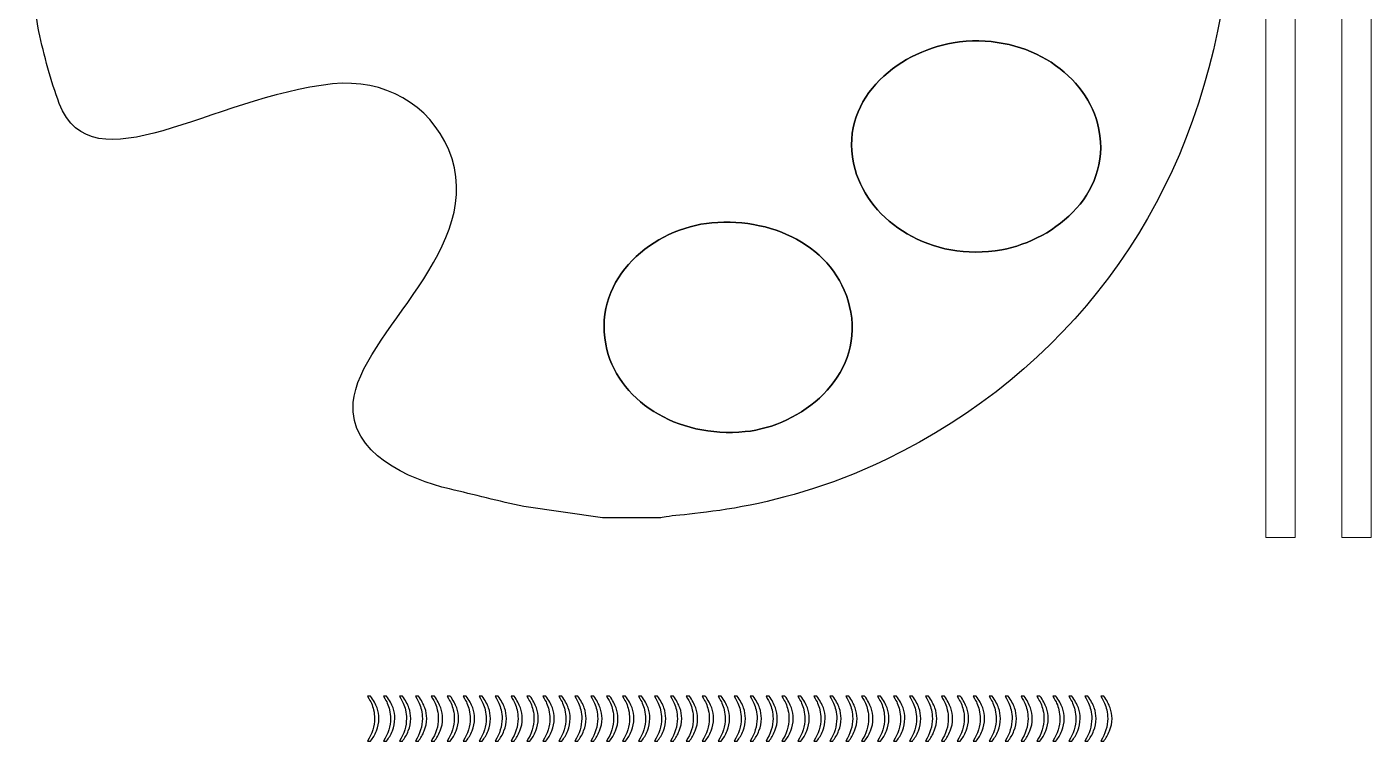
# Model space of a CAD drawing. Header units: centimetres. Extents: x -12.9 to 10.9, y -13.2 to 12.1.
# Drawn here: x -12.88 to 10.89, y -13.15 to -0.52 of the extents above; entities that cross this region are included whole.
import ezdxf

# ---------------------------------------------------------------- set-up
doc = ezdxf.new("R2010")
doc.units = ezdxf.units.CM
doc.header["$MEASUREMENT"] = 0
doc.layers.add('layer 1', color=7, linetype='Continuous')

msp = doc.modelspace()

# ---------------------------------------------------------------- linework, layer by layer
at = {"layer": 'layer 1', "color": 250, "lineweight": 20}
for points in [[(9.03216, -9.552), (9.552, -9.552), (9.552, 11.71798), (9.03216, 11.71798), (9.03216, -9.552)], [(10.37507, -9.552), (10.89491, -9.552), (10.89491, 11.71798), (10.37507, 11.71798), (10.37507, -9.552)]]:
    msp.add_lwpolyline(points, close=True, dxfattribs=at)
at = {"layer": 'layer 1'}
for points, knots in [([(-12.88482, 2.0115), (-12.88482, 2.0115), (-12.88482, 0.81473), (-12.88482, 0.81473), (-12.88482, 0.81473), (-12.84474, 0.71952), (-12.73248, -0.3422), (-12.67362, -0.60395), (-12.67362, -0.60395), (-12.57958, -1.02245), (-12.46042, -1.48841), (-12.31173, -1.87498), (-12.31173, -1.87498), (-11.72797, -3.39276), (-9.61637, -1.75947), (-7.47972, -1.53279), (-7.47972, -1.53279), (-6.56132, -1.43533), (-5.76122, -1.89239), (-5.42304, -2.69549), (-5.42304, -2.69549), (-4.69685, -4.41997), (-7.00662, -5.93707), (-7.11302, -7.16677), (-7.11302, -7.16677), (-7.19045, -8.06219), (-6.12143, -8.52884), (-5.4094, -8.69366), (-5.4094, -8.69366), (-4.97144, -8.79504), (-4.53926, -8.91075), (-4.0952, -9.00592), (-4.0952, -9.00592), (-4.0952, -9.00592), (-2.69931, -9.20544), (-2.69931, -9.20544), (-2.69931, -9.20544), (-2.69931, -9.20544), (-1.66828, -9.20544), (-1.66828, -9.20544), (-1.66828, -9.20544), (-1.4737, -9.12255), (0.27056, -9.1668), (2.31886, -8.171), (2.31886, -8.171), (5.52685, -6.61146), (7.61631, -3.8042), (8.23987, -0.27247), (8.23987, -0.27247), (8.27213, -0.08988), (8.34531, 0.76141), (8.37977, 0.84233), (8.37977, 0.84233), (8.37977, 0.84233), (8.37977, 2.0115), (8.37977, 2.0115), (8.37977, 2.0115), (8.34611, 2.08949), (8.27184, 2.93015), (8.24123, 3.11719), (8.24123, 3.11719), (8.18109, 3.4849), (8.10988, 3.80679), (8.02073, 4.16006), (8.02073, 4.16006), (7.86454, 4.77888), (7.60965, 5.45388), (7.34465, 5.9976), (7.34465, 5.9976), (5.78142, 9.20478), (2.98025, 11.29637), (-0.55501, 11.91941), (-0.55501, 11.91941), (-0.75822, 11.95524), (-1.55286, 12.00964), (-1.668, 12.05915), (-1.668, 12.05915), (-1.668, 12.05915), (-2.83705, 12.05915), (-2.83705, 12.05915), (-2.83705, 12.05915), (-3.15918, 11.92081), (-6.62118, 12.08559), (-9.76634, 8.94063), (-9.76634, 8.94063), (-10.99777, 7.70932), (-12.06178, 5.99751), (-12.52606, 4.16026), (-12.52606, 4.16026), (-12.61701, 3.80025), (-12.67864, 3.49649), (-12.74528, 3.12217), (-12.74528, 3.12217), (-12.77978, 2.92858), (-12.84354, 2.10747), (-12.88482, 2.0115)], [0, 0, 0, 0, 0.04, 0.04, 0.04, 0.04, 0.08, 0.08, 0.08, 0.08, 0.12, 0.12, 0.12, 0.12, 0.16, 0.16, 0.16, 0.16, 0.2, 0.2, 0.2, 0.2, 0.24, 0.24, 0.24, 0.24, 0.28, 0.28, 0.28, 0.28, 0.32, 0.32, 0.32, 0.32, 0.36, 0.36, 0.36, 0.36, 0.4, 0.4, 0.4, 0.4, 0.44, 0.44, 0.44, 0.44, 0.48, 0.48, 0.48, 0.48, 0.52, 0.52, 0.52, 0.52, 0.56, 0.56, 0.56, 0.56, 0.6, 0.6, 0.6, 0.6, 0.64, 0.64, 0.64, 0.64, 0.68, 0.68, 0.68, 0.68, 0.72, 0.72, 0.72, 0.72, 0.76, 0.76, 0.76, 0.76, 0.8, 0.8, 0.8, 0.8, 0.84, 0.84, 0.84, 0.84, 0.88, 0.88, 0.88, 0.88, 0.92, 0.92, 0.92, 0.92, 1, 1, 1, 1]), ([(3.49942, -0.8058), (4.73687, -0.60319), (5.81219, -1.31353), (6.05428, -2.22804), (6.05428, -2.22804), (6.37091, -3.42409), (5.3116, -4.29227), (4.35973, -4.46374), (4.35973, -4.46374), (3.10374, -4.69003), (2.02493, -3.96151), (1.76695, -3.04579), (1.76695, -3.04579), (1.42677, -1.83819), (2.5134, -0.9672), (3.49942, -0.8058)], [0, 0, 0, 0, 0.2, 0.2, 0.2, 0.2, 0.4, 0.4, 0.4, 0.4, 0.6, 0.6, 0.6, 0.6, 1, 1, 1, 1]), ([(-0.76813, -3.98811), (0.38178, -3.88668), (1.49108, -4.47109), (1.69104, -5.56555), (1.69104, -5.56555), (1.90116, -6.71569), (0.8085, -7.58351), (-0.17707, -7.68044), (-0.17707, -7.68044), (-1.39406, -7.80008), (-2.45702, -7.1212), (-2.64483, -6.1333), (-2.64483, -6.1333), (-2.86898, -4.95402), (-1.79663, -4.07878), (-0.76813, -3.98811)], [0, 0, 0, 0, 0.2, 0.2, 0.2, 0.2, 0.4, 0.4, 0.4, 0.4, 0.6, 0.6, 0.6, 0.6, 1, 1, 1, 1])]:
    msp.add_open_spline(points, degree=3, knots=knots, dxfattribs=at)
at = {"layer": 'layer 1', "color": 7}
for points in [[(3.49942, -0.8058), (2.5134, -0.9672), (1.42677, -1.83819), (1.76695, -3.04579), (1.76695, -3.04579), (2.02493, -3.96151), (3.10374, -4.69003), (4.35973, -4.46374), (4.35973, -4.46374), (5.3116, -4.29227), (6.37091, -3.42409), (6.05428, -2.22804), (6.05428, -2.22804), (5.81219, -1.31353), (4.73687, -0.60319), (3.49942, -0.8058)], [(-0.76813, -3.98811), (-1.79663, -4.07878), (-2.86898, -4.95402), (-2.64483, -6.1333), (-2.64483, -6.1333), (-2.45702, -7.1212), (-1.39406, -7.80008), (-0.17707, -7.68044), (-0.17707, -7.68044), (0.8085, -7.58351), (1.90116, -6.71569), (1.69104, -5.56555), (1.69104, -5.56555), (1.49108, -4.47109), (0.38178, -3.88668), (-0.76813, -3.98811)]]:
    msp.add_open_spline(points, degree=3, knots=[0, 0, 0, 0, 0.2, 0.2, 0.2, 0.2, 0.4, 0.4, 0.4, 0.4, 0.6, 0.6, 0.6, 0.6, 1, 1, 1, 1], dxfattribs=at)
at = {"layer": 'layer 1', "color": 250}
for points in [[(-6.80451, -13.15206), (-6.80451, -13.15206), (-6.85785, -13.15206), (-6.85785, -13.15206), (-6.85785, -13.15206), (-6.77544, -13.01984), (-6.73424, -12.88748), (-6.73424, -12.75497), (-6.73424, -12.75497), (-6.73424, -12.70318), (-6.74017, -12.65182), (-6.75202, -12.60088), (-6.75202, -12.60088), (-6.76133, -12.55953), (-6.77446, -12.51988), (-6.79125, -12.48178), (-6.79125, -12.48178), (-6.80197, -12.45709), (-6.82427, -12.41574), (-6.85785, -12.35788), (-6.85785, -12.35788), (-6.85785, -12.35788), (-6.80451, -12.35788), (-6.80451, -12.35788), (-6.80451, -12.35788), (-6.75287, -12.42703), (-6.71462, -12.49646), (-6.68979, -12.56617), (-6.68979, -12.56617), (-6.66862, -12.62614), (-6.65804, -12.68893), (-6.65804, -12.75455), (-6.65804, -12.75455), (-6.65804, -12.82891), (-6.67229, -12.90088), (-6.7008, -12.97031), (-6.7008, -12.97031), (-6.72916, -13.03974), (-6.76373, -13.10027), (-6.80451, -13.15206)], [(-6.52257, -13.15206), (-6.52257, -13.15206), (-6.57591, -13.15206), (-6.57591, -13.15206), (-6.57591, -13.15206), (-6.4935, -13.01984), (-6.4523, -12.88748), (-6.4523, -12.75497), (-6.4523, -12.75497), (-6.4523, -12.70318), (-6.45823, -12.65182), (-6.47008, -12.60088), (-6.47008, -12.60088), (-6.47939, -12.55953), (-6.49252, -12.51988), (-6.50931, -12.48178), (-6.50931, -12.48178), (-6.52003, -12.45709), (-6.54233, -12.41574), (-6.57591, -12.35788), (-6.57591, -12.35788), (-6.57591, -12.35788), (-6.52257, -12.35788), (-6.52257, -12.35788), (-6.52257, -12.35788), (-6.47093, -12.42703), (-6.43268, -12.49646), (-6.40785, -12.56617), (-6.40785, -12.56617), (-6.38668, -12.62614), (-6.3761, -12.68893), (-6.3761, -12.75455), (-6.3761, -12.75455), (-6.3761, -12.82891), (-6.39035, -12.90088), (-6.41886, -12.97031), (-6.41886, -12.97031), (-6.44722, -13.03974), (-6.48179, -13.10027), (-6.52257, -13.15206)], [(-6.24063, -13.15206), (-6.24063, -13.15206), (-6.29397, -13.15206), (-6.29397, -13.15206), (-6.29397, -13.15206), (-6.21156, -13.01984), (-6.17036, -12.88748), (-6.17036, -12.75497), (-6.17036, -12.75497), (-6.17036, -12.70318), (-6.17629, -12.65182), (-6.18814, -12.60088), (-6.18814, -12.60088), (-6.19745, -12.55953), (-6.21058, -12.51988), (-6.22737, -12.48178), (-6.22737, -12.48178), (-6.23809, -12.45709), (-6.26039, -12.41574), (-6.29397, -12.35788), (-6.29397, -12.35788), (-6.29397, -12.35788), (-6.24063, -12.35788), (-6.24063, -12.35788), (-6.24063, -12.35788), (-6.18899, -12.42703), (-6.15074, -12.49646), (-6.12591, -12.56617), (-6.12591, -12.56617), (-6.10474, -12.62614), (-6.09416, -12.68893), (-6.09416, -12.75455), (-6.09416, -12.75455), (-6.09416, -12.82891), (-6.10841, -12.90088), (-6.13692, -12.97031), (-6.13692, -12.97031), (-6.16528, -13.03974), (-6.19985, -13.10027), (-6.24063, -13.15206)], [(-5.95869, -13.15206), (-5.95869, -13.15206), (-6.01203, -13.15206), (-6.01203, -13.15206), (-6.01203, -13.15206), (-5.92962, -13.01984), (-5.88842, -12.88748), (-5.88842, -12.75497), (-5.88842, -12.75497), (-5.88842, -12.70318), (-5.89435, -12.65182), (-5.9062, -12.60088), (-5.9062, -12.60088), (-5.91551, -12.55953), (-5.92864, -12.51988), (-5.94543, -12.48178), (-5.94543, -12.48178), (-5.95615, -12.45709), (-5.97845, -12.41574), (-6.01203, -12.35788), (-6.01203, -12.35788), (-6.01203, -12.35788), (-5.95869, -12.35788), (-5.95869, -12.35788), (-5.95869, -12.35788), (-5.90705, -12.42703), (-5.8688, -12.49646), (-5.84397, -12.56617), (-5.84397, -12.56617), (-5.8228, -12.62614), (-5.81222, -12.68893), (-5.81222, -12.75455), (-5.81222, -12.75455), (-5.81222, -12.82891), (-5.82647, -12.90088), (-5.85498, -12.97031), (-5.85498, -12.97031), (-5.88334, -13.03974), (-5.91791, -13.10027), (-5.95869, -13.15206)], [(-5.67675, -13.15206), (-5.67675, -13.15206), (-5.73009, -13.15206), (-5.73009, -13.15206), (-5.73009, -13.15206), (-5.64768, -13.01984), (-5.60648, -12.88748), (-5.60648, -12.75497), (-5.60648, -12.75497), (-5.60648, -12.70318), (-5.61241, -12.65182), (-5.62426, -12.60088), (-5.62426, -12.60088), (-5.63357, -12.55953), (-5.6467, -12.51988), (-5.66349, -12.48178), (-5.66349, -12.48178), (-5.67421, -12.45709), (-5.69651, -12.41574), (-5.73009, -12.35788), (-5.73009, -12.35788), (-5.73009, -12.35788), (-5.67675, -12.35788), (-5.67675, -12.35788), (-5.67675, -12.35788), (-5.62511, -12.42703), (-5.58686, -12.49646), (-5.56203, -12.56617), (-5.56203, -12.56617), (-5.54086, -12.62614), (-5.53028, -12.68893), (-5.53028, -12.75455), (-5.53028, -12.75455), (-5.53028, -12.82891), (-5.54453, -12.90088), (-5.57304, -12.97031), (-5.57304, -12.97031), (-5.6014, -13.03974), (-5.63597, -13.10027), (-5.67675, -13.15206)], [(-5.39481, -13.15206), (-5.39481, -13.15206), (-5.44815, -13.15206), (-5.44815, -13.15206), (-5.44815, -13.15206), (-5.36574, -13.01984), (-5.32454, -12.88748), (-5.32454, -12.75497), (-5.32454, -12.75497), (-5.32454, -12.70318), (-5.33047, -12.65182), (-5.34232, -12.60088), (-5.34232, -12.60088), (-5.35163, -12.55953), (-5.36476, -12.51988), (-5.38155, -12.48178), (-5.38155, -12.48178), (-5.39227, -12.45709), (-5.41457, -12.41574), (-5.44815, -12.35788), (-5.44815, -12.35788), (-5.44815, -12.35788), (-5.39481, -12.35788), (-5.39481, -12.35788), (-5.39481, -12.35788), (-5.34317, -12.42703), (-5.30492, -12.49646), (-5.28009, -12.56617), (-5.28009, -12.56617), (-5.25892, -12.62614), (-5.24834, -12.68893), (-5.24834, -12.75455), (-5.24834, -12.75455), (-5.24834, -12.82891), (-5.26259, -12.90088), (-5.2911, -12.97031), (-5.2911, -12.97031), (-5.31946, -13.03974), (-5.35403, -13.10027), (-5.39481, -13.15206)], [(-5.11287, -13.15206), (-5.11287, -13.15206), (-5.16621, -13.15206), (-5.16621, -13.15206), (-5.16621, -13.15206), (-5.0838, -13.01984), (-5.0426, -12.88748), (-5.0426, -12.75497), (-5.0426, -12.75497), (-5.0426, -12.70318), (-5.04853, -12.65182), (-5.06038, -12.60088), (-5.06038, -12.60088), (-5.06969, -12.55953), (-5.08282, -12.51988), (-5.09961, -12.48178), (-5.09961, -12.48178), (-5.11033, -12.45709), (-5.13263, -12.41574), (-5.16621, -12.35788), (-5.16621, -12.35788), (-5.16621, -12.35788), (-5.11287, -12.35788), (-5.11287, -12.35788), (-5.11287, -12.35788), (-5.06123, -12.42703), (-5.02298, -12.49646), (-4.99815, -12.56617), (-4.99815, -12.56617), (-4.97698, -12.62614), (-4.9664, -12.68893), (-4.9664, -12.75455), (-4.9664, -12.75455), (-4.9664, -12.82891), (-4.98065, -12.90088), (-5.00916, -12.97031), (-5.00916, -12.97031), (-5.03752, -13.03974), (-5.07209, -13.10027), (-5.11287, -13.15206)], [(-4.83093, -13.15206), (-4.83093, -13.15206), (-4.88427, -13.15206), (-4.88427, -13.15206), (-4.88427, -13.15206), (-4.80186, -13.01984), (-4.76066, -12.88748), (-4.76066, -12.75497), (-4.76066, -12.75497), (-4.76066, -12.70318), (-4.76659, -12.65182), (-4.77844, -12.60088), (-4.77844, -12.60088), (-4.78775, -12.55953), (-4.80088, -12.51988), (-4.81767, -12.48178), (-4.81767, -12.48178), (-4.82839, -12.45709), (-4.85069, -12.41574), (-4.88427, -12.35788), (-4.88427, -12.35788), (-4.88427, -12.35788), (-4.83093, -12.35788), (-4.83093, -12.35788), (-4.83093, -12.35788), (-4.77929, -12.42703), (-4.74104, -12.49646), (-4.71621, -12.56617), (-4.71621, -12.56617), (-4.69504, -12.62614), (-4.68446, -12.68893), (-4.68446, -12.75455), (-4.68446, -12.75455), (-4.68446, -12.82891), (-4.69871, -12.90088), (-4.72722, -12.97031), (-4.72722, -12.97031), (-4.75558, -13.03974), (-4.79015, -13.10027), (-4.83093, -13.15206)], [(-4.54899, -13.15206), (-4.54899, -13.15206), (-4.60233, -13.15206), (-4.60233, -13.15206), (-4.60233, -13.15206), (-4.51992, -13.01984), (-4.47872, -12.88748), (-4.47872, -12.75497), (-4.47872, -12.75497), (-4.47872, -12.70318), (-4.48465, -12.65182), (-4.4965, -12.60088), (-4.4965, -12.60088), (-4.50581, -12.55953), (-4.51894, -12.51988), (-4.53573, -12.48178), (-4.53573, -12.48178), (-4.54645, -12.45709), (-4.56875, -12.41574), (-4.60233, -12.35788), (-4.60233, -12.35788), (-4.60233, -12.35788), (-4.54899, -12.35788), (-4.54899, -12.35788), (-4.54899, -12.35788), (-4.49735, -12.42703), (-4.4591, -12.49646), (-4.43427, -12.56617), (-4.43427, -12.56617), (-4.4131, -12.62614), (-4.40252, -12.68893), (-4.40252, -12.75455), (-4.40252, -12.75455), (-4.40252, -12.82891), (-4.41677, -12.90088), (-4.44528, -12.97031), (-4.44528, -12.97031), (-4.47364, -13.03974), (-4.50821, -13.10027), (-4.54899, -13.15206)], [(-4.26705, -13.15206), (-4.26705, -13.15206), (-4.32039, -13.15206), (-4.32039, -13.15206), (-4.32039, -13.15206), (-4.23798, -13.01984), (-4.19678, -12.88748), (-4.19678, -12.75497), (-4.19678, -12.75497), (-4.19678, -12.70318), (-4.20271, -12.65182), (-4.21456, -12.60088), (-4.21456, -12.60088), (-4.22387, -12.55953), (-4.237, -12.51988), (-4.25379, -12.48178), (-4.25379, -12.48178), (-4.26451, -12.45709), (-4.28681, -12.41574), (-4.32039, -12.35788), (-4.32039, -12.35788), (-4.32039, -12.35788), (-4.26705, -12.35788), (-4.26705, -12.35788), (-4.26705, -12.35788), (-4.21541, -12.42703), (-4.17716, -12.49646), (-4.15233, -12.56617), (-4.15233, -12.56617), (-4.13116, -12.62614), (-4.12058, -12.68893), (-4.12058, -12.75455), (-4.12058, -12.75455), (-4.12058, -12.82891), (-4.13483, -12.90088), (-4.16334, -12.97031), (-4.16334, -12.97031), (-4.1917, -13.03974), (-4.22627, -13.10027), (-4.26705, -13.15206)], [(-3.98511, -13.15206), (-3.98511, -13.15206), (-4.03845, -13.15206), (-4.03845, -13.15206), (-4.03845, -13.15206), (-3.95604, -13.01984), (-3.91484, -12.88748), (-3.91484, -12.75497), (-3.91484, -12.75497), (-3.91484, -12.70318), (-3.92077, -12.65182), (-3.93262, -12.60088), (-3.93262, -12.60088), (-3.94193, -12.55953), (-3.95506, -12.51988), (-3.97185, -12.48178), (-3.97185, -12.48178), (-3.98257, -12.45709), (-4.00487, -12.41574), (-4.03845, -12.35788), (-4.03845, -12.35788), (-4.03845, -12.35788), (-3.98511, -12.35788), (-3.98511, -12.35788), (-3.98511, -12.35788), (-3.93347, -12.42703), (-3.89522, -12.49646), (-3.87039, -12.56617), (-3.87039, -12.56617), (-3.84922, -12.62614), (-3.83864, -12.68893), (-3.83864, -12.75455), (-3.83864, -12.75455), (-3.83864, -12.82891), (-3.85289, -12.90088), (-3.8814, -12.97031), (-3.8814, -12.97031), (-3.90976, -13.03974), (-3.94433, -13.10027), (-3.98511, -13.15206)], [(-3.70317, -13.15206), (-3.70317, -13.15206), (-3.75651, -13.15206), (-3.75651, -13.15206), (-3.75651, -13.15206), (-3.6741, -13.01984), (-3.6329, -12.88748), (-3.6329, -12.75497), (-3.6329, -12.75497), (-3.6329, -12.70318), (-3.63883, -12.65182), (-3.65068, -12.60088), (-3.65068, -12.60088), (-3.65999, -12.55953), (-3.67312, -12.51988), (-3.68991, -12.48178), (-3.68991, -12.48178), (-3.70063, -12.45709), (-3.72293, -12.41574), (-3.75651, -12.35788), (-3.75651, -12.35788), (-3.75651, -12.35788), (-3.70317, -12.35788), (-3.70317, -12.35788), (-3.70317, -12.35788), (-3.65153, -12.42703), (-3.61328, -12.49646), (-3.58845, -12.56617), (-3.58845, -12.56617), (-3.56728, -12.62614), (-3.5567, -12.68893), (-3.5567, -12.75455), (-3.5567, -12.75455), (-3.5567, -12.82891), (-3.57095, -12.90088), (-3.59946, -12.97031), (-3.59946, -12.97031), (-3.62782, -13.03974), (-3.66239, -13.10027), (-3.70317, -13.15206)], [(-3.42123, -13.15206), (-3.42123, -13.15206), (-3.47457, -13.15206), (-3.47457, -13.15206), (-3.47457, -13.15206), (-3.39216, -13.01984), (-3.35096, -12.88748), (-3.35096, -12.75497), (-3.35096, -12.75497), (-3.35096, -12.70318), (-3.35689, -12.65182), (-3.36874, -12.60088), (-3.36874, -12.60088), (-3.37805, -12.55953), (-3.39118, -12.51988), (-3.40797, -12.48178), (-3.40797, -12.48178), (-3.41869, -12.45709), (-3.44099, -12.41574), (-3.47457, -12.35788), (-3.47457, -12.35788), (-3.47457, -12.35788), (-3.42123, -12.35788), (-3.42123, -12.35788), (-3.42123, -12.35788), (-3.36959, -12.42703), (-3.33134, -12.49646), (-3.30651, -12.56617), (-3.30651, -12.56617), (-3.28534, -12.62614), (-3.27476, -12.68893), (-3.27476, -12.75455), (-3.27476, -12.75455), (-3.27476, -12.82891), (-3.28901, -12.90088), (-3.31752, -12.97031), (-3.31752, -12.97031), (-3.34588, -13.03974), (-3.38045, -13.10027), (-3.42123, -13.15206)], [(-3.13929, -13.15206), (-3.13929, -13.15206), (-3.19263, -13.15206), (-3.19263, -13.15206), (-3.19263, -13.15206), (-3.11022, -13.01984), (-3.06902, -12.88748), (-3.06902, -12.75497), (-3.06902, -12.75497), (-3.06902, -12.70318), (-3.07495, -12.65182), (-3.0868, -12.60088), (-3.0868, -12.60088), (-3.09611, -12.55953), (-3.10924, -12.51988), (-3.12603, -12.48178), (-3.12603, -12.48178), (-3.13675, -12.45709), (-3.15905, -12.41574), (-3.19263, -12.35788), (-3.19263, -12.35788), (-3.19263, -12.35788), (-3.13929, -12.35788), (-3.13929, -12.35788), (-3.13929, -12.35788), (-3.08765, -12.42703), (-3.0494, -12.49646), (-3.02457, -12.56617), (-3.02457, -12.56617), (-3.0034, -12.62614), (-2.99282, -12.68893), (-2.99282, -12.75455), (-2.99282, -12.75455), (-2.99282, -12.82891), (-3.00707, -12.90088), (-3.03558, -12.97031), (-3.03558, -12.97031), (-3.06394, -13.03974), (-3.09851, -13.10027), (-3.13929, -13.15206)], [(-2.85735, -13.15206), (-2.85735, -13.15206), (-2.91069, -13.15206), (-2.91069, -13.15206), (-2.91069, -13.15206), (-2.82828, -13.01984), (-2.78708, -12.88748), (-2.78708, -12.75497), (-2.78708, -12.75497), (-2.78708, -12.70318), (-2.79301, -12.65182), (-2.80486, -12.60088), (-2.80486, -12.60088), (-2.81417, -12.55953), (-2.8273, -12.51988), (-2.84409, -12.48178), (-2.84409, -12.48178), (-2.85481, -12.45709), (-2.87711, -12.41574), (-2.91069, -12.35788), (-2.91069, -12.35788), (-2.91069, -12.35788), (-2.85735, -12.35788), (-2.85735, -12.35788), (-2.85735, -12.35788), (-2.80571, -12.42703), (-2.76746, -12.49646), (-2.74263, -12.56617), (-2.74263, -12.56617), (-2.72146, -12.62614), (-2.71088, -12.68893), (-2.71088, -12.75455), (-2.71088, -12.75455), (-2.71088, -12.82891), (-2.72513, -12.90088), (-2.75364, -12.97031), (-2.75364, -12.97031), (-2.782, -13.03974), (-2.81657, -13.10027), (-2.85735, -13.15206)], [(-2.57541, -13.15206), (-2.57541, -13.15206), (-2.62875, -13.15206), (-2.62875, -13.15206), (-2.62875, -13.15206), (-2.54634, -13.01984), (-2.50514, -12.88748), (-2.50514, -12.75497), (-2.50514, -12.75497), (-2.50514, -12.70318), (-2.51107, -12.65182), (-2.52292, -12.60088), (-2.52292, -12.60088), (-2.53223, -12.55953), (-2.54536, -12.51988), (-2.56215, -12.48178), (-2.56215, -12.48178), (-2.57287, -12.45709), (-2.59517, -12.41574), (-2.62875, -12.35788), (-2.62875, -12.35788), (-2.62875, -12.35788), (-2.57541, -12.35788), (-2.57541, -12.35788), (-2.57541, -12.35788), (-2.52377, -12.42703), (-2.48552, -12.49646), (-2.46069, -12.56617), (-2.46069, -12.56617), (-2.43952, -12.62614), (-2.42894, -12.68893), (-2.42894, -12.75455), (-2.42894, -12.75455), (-2.42894, -12.82891), (-2.44319, -12.90088), (-2.4717, -12.97031), (-2.4717, -12.97031), (-2.50006, -13.03974), (-2.53463, -13.10027), (-2.57541, -13.15206)], [(-2.29347, -13.15206), (-2.29347, -13.15206), (-2.34681, -13.15206), (-2.34681, -13.15206), (-2.34681, -13.15206), (-2.2644, -13.01984), (-2.2232, -12.88748), (-2.2232, -12.75497), (-2.2232, -12.75497), (-2.2232, -12.70318), (-2.22913, -12.65182), (-2.24098, -12.60088), (-2.24098, -12.60088), (-2.25029, -12.55953), (-2.26342, -12.51988), (-2.28021, -12.48178), (-2.28021, -12.48178), (-2.29093, -12.45709), (-2.31323, -12.41574), (-2.34681, -12.35788), (-2.34681, -12.35788), (-2.34681, -12.35788), (-2.29347, -12.35788), (-2.29347, -12.35788), (-2.29347, -12.35788), (-2.24183, -12.42703), (-2.20358, -12.49646), (-2.17875, -12.56617), (-2.17875, -12.56617), (-2.15758, -12.62614), (-2.147, -12.68893), (-2.147, -12.75455), (-2.147, -12.75455), (-2.147, -12.82891), (-2.16125, -12.90088), (-2.18976, -12.97031), (-2.18976, -12.97031), (-2.21812, -13.03974), (-2.25269, -13.10027), (-2.29347, -13.15206)], [(-2.01153, -13.15206), (-2.01153, -13.15206), (-2.06487, -13.15206), (-2.06487, -13.15206), (-2.06487, -13.15206), (-1.98246, -13.01984), (-1.94126, -12.88748), (-1.94126, -12.75497), (-1.94126, -12.75497), (-1.94126, -12.70318), (-1.94719, -12.65182), (-1.95904, -12.60088), (-1.95904, -12.60088), (-1.96835, -12.55953), (-1.98148, -12.51988), (-1.99827, -12.48178), (-1.99827, -12.48178), (-2.00899, -12.45709), (-2.03129, -12.41574), (-2.06487, -12.35788), (-2.06487, -12.35788), (-2.06487, -12.35788), (-2.01153, -12.35788), (-2.01153, -12.35788), (-2.01153, -12.35788), (-1.95989, -12.42703), (-1.92164, -12.49646), (-1.89681, -12.56617), (-1.89681, -12.56617), (-1.87564, -12.62614), (-1.86506, -12.68893), (-1.86506, -12.75455), (-1.86506, -12.75455), (-1.86506, -12.82891), (-1.87931, -12.90088), (-1.90782, -12.97031), (-1.90782, -12.97031), (-1.93618, -13.03974), (-1.97075, -13.10027), (-2.01153, -13.15206)], [(-1.72959, -13.15206), (-1.72959, -13.15206), (-1.78293, -13.15206), (-1.78293, -13.15206), (-1.78293, -13.15206), (-1.70052, -13.01984), (-1.65932, -12.88748), (-1.65932, -12.75497), (-1.65932, -12.75497), (-1.65932, -12.70318), (-1.66525, -12.65182), (-1.6771, -12.60088), (-1.6771, -12.60088), (-1.68641, -12.55953), (-1.69954, -12.51988), (-1.71633, -12.48178), (-1.71633, -12.48178), (-1.72705, -12.45709), (-1.74935, -12.41574), (-1.78293, -12.35788), (-1.78293, -12.35788), (-1.78293, -12.35788), (-1.72959, -12.35788), (-1.72959, -12.35788), (-1.72959, -12.35788), (-1.67795, -12.42703), (-1.6397, -12.49646), (-1.61487, -12.56617), (-1.61487, -12.56617), (-1.5937, -12.62614), (-1.58312, -12.68893), (-1.58312, -12.75455), (-1.58312, -12.75455), (-1.58312, -12.82891), (-1.59737, -12.90088), (-1.62588, -12.97031), (-1.62588, -12.97031), (-1.65424, -13.03974), (-1.68881, -13.10027), (-1.72959, -13.15206)], [(-1.44765, -13.15206), (-1.44765, -13.15206), (-1.50099, -13.15206), (-1.50099, -13.15206), (-1.50099, -13.15206), (-1.41858, -13.01984), (-1.37738, -12.88748), (-1.37738, -12.75497), (-1.37738, -12.75497), (-1.37738, -12.70318), (-1.38331, -12.65182), (-1.39516, -12.60088), (-1.39516, -12.60088), (-1.40447, -12.55953), (-1.4176, -12.51988), (-1.43439, -12.48178), (-1.43439, -12.48178), (-1.44511, -12.45709), (-1.46741, -12.41574), (-1.50099, -12.35788), (-1.50099, -12.35788), (-1.50099, -12.35788), (-1.44765, -12.35788), (-1.44765, -12.35788), (-1.44765, -12.35788), (-1.39601, -12.42703), (-1.35776, -12.49646), (-1.33293, -12.56617), (-1.33293, -12.56617), (-1.31176, -12.62614), (-1.30118, -12.68893), (-1.30118, -12.75455), (-1.30118, -12.75455), (-1.30118, -12.82891), (-1.31543, -12.90088), (-1.34394, -12.97031), (-1.34394, -12.97031), (-1.3723, -13.03974), (-1.40687, -13.10027), (-1.44765, -13.15206)], [(-1.16571, -13.15206), (-1.16571, -13.15206), (-1.21905, -13.15206), (-1.21905, -13.15206), (-1.21905, -13.15206), (-1.13664, -13.01984), (-1.09544, -12.88748), (-1.09544, -12.75497), (-1.09544, -12.75497), (-1.09544, -12.70318), (-1.10137, -12.65182), (-1.11322, -12.60088), (-1.11322, -12.60088), (-1.12253, -12.55953), (-1.13566, -12.51988), (-1.15245, -12.48178), (-1.15245, -12.48178), (-1.16317, -12.45709), (-1.18547, -12.41574), (-1.21905, -12.35788), (-1.21905, -12.35788), (-1.21905, -12.35788), (-1.16571, -12.35788), (-1.16571, -12.35788), (-1.16571, -12.35788), (-1.11407, -12.42703), (-1.07582, -12.49646), (-1.05099, -12.56617), (-1.05099, -12.56617), (-1.02982, -12.62614), (-1.01924, -12.68893), (-1.01924, -12.75455), (-1.01924, -12.75455), (-1.01924, -12.82891), (-1.03349, -12.90088), (-1.062, -12.97031), (-1.062, -12.97031), (-1.09036, -13.03974), (-1.12493, -13.10027), (-1.16571, -13.15206)], [(-0.88377, -13.15206), (-0.88377, -13.15206), (-0.93711, -13.15206), (-0.93711, -13.15206), (-0.93711, -13.15206), (-0.8547, -13.01984), (-0.8135, -12.88748), (-0.8135, -12.75497), (-0.8135, -12.75497), (-0.8135, -12.70318), (-0.81943, -12.65182), (-0.83128, -12.60088), (-0.83128, -12.60088), (-0.84059, -12.55953), (-0.85372, -12.51988), (-0.87051, -12.48178), (-0.87051, -12.48178), (-0.88123, -12.45709), (-0.90353, -12.41574), (-0.93711, -12.35788), (-0.93711, -12.35788), (-0.93711, -12.35788), (-0.88377, -12.35788), (-0.88377, -12.35788), (-0.88377, -12.35788), (-0.83213, -12.42703), (-0.79388, -12.49646), (-0.76905, -12.56617), (-0.76905, -12.56617), (-0.74788, -12.62614), (-0.7373, -12.68893), (-0.7373, -12.75455), (-0.7373, -12.75455), (-0.7373, -12.82891), (-0.75155, -12.90088), (-0.78006, -12.97031), (-0.78006, -12.97031), (-0.80842, -13.03974), (-0.84299, -13.10027), (-0.88377, -13.15206)], [(-0.60183, -13.15206), (-0.60183, -13.15206), (-0.65517, -13.15206), (-0.65517, -13.15206), (-0.65517, -13.15206), (-0.57276, -13.01984), (-0.53156, -12.88748), (-0.53156, -12.75497), (-0.53156, -12.75497), (-0.53156, -12.70318), (-0.53749, -12.65182), (-0.54934, -12.60088), (-0.54934, -12.60088), (-0.55865, -12.55953), (-0.57178, -12.51988), (-0.58857, -12.48178), (-0.58857, -12.48178), (-0.59929, -12.45709), (-0.62159, -12.41574), (-0.65517, -12.35788), (-0.65517, -12.35788), (-0.65517, -12.35788), (-0.60183, -12.35788), (-0.60183, -12.35788), (-0.60183, -12.35788), (-0.55019, -12.42703), (-0.51194, -12.49646), (-0.48711, -12.56617), (-0.48711, -12.56617), (-0.46594, -12.62614), (-0.45536, -12.68893), (-0.45536, -12.75455), (-0.45536, -12.75455), (-0.45536, -12.82891), (-0.46961, -12.90088), (-0.49812, -12.97031), (-0.49812, -12.97031), (-0.52648, -13.03974), (-0.56105, -13.10027), (-0.60183, -13.15206)], [(-0.31989, -13.15206), (-0.31989, -13.15206), (-0.37323, -13.15206), (-0.37323, -13.15206), (-0.37323, -13.15206), (-0.29082, -13.01984), (-0.24962, -12.88748), (-0.24962, -12.75497), (-0.24962, -12.75497), (-0.24962, -12.70318), (-0.25555, -12.65182), (-0.2674, -12.60088), (-0.2674, -12.60088), (-0.27671, -12.55953), (-0.28984, -12.51988), (-0.30663, -12.48178), (-0.30663, -12.48178), (-0.31735, -12.45709), (-0.33965, -12.41574), (-0.37323, -12.35788), (-0.37323, -12.35788), (-0.37323, -12.35788), (-0.31989, -12.35788), (-0.31989, -12.35788), (-0.31989, -12.35788), (-0.26825, -12.42703), (-0.23, -12.49646), (-0.20517, -12.56617), (-0.20517, -12.56617), (-0.184, -12.62614), (-0.17342, -12.68893), (-0.17342, -12.75455), (-0.17342, -12.75455), (-0.17342, -12.82891), (-0.18767, -12.90088), (-0.21618, -12.97031), (-0.21618, -12.97031), (-0.24454, -13.03974), (-0.27911, -13.10027), (-0.31989, -13.15206)], [(-0.03795, -13.15206), (-0.03795, -13.15206), (-0.09129, -13.15206), (-0.09129, -13.15206), (-0.09129, -13.15206), (-0.00888, -13.01984), (0.03232, -12.88748), (0.03232, -12.75497), (0.03232, -12.75497), (0.03232, -12.70318), (0.02639, -12.65182), (0.01454, -12.60088), (0.01454, -12.60088), (0.00523, -12.55953), (-0.0079, -12.51988), (-0.02469, -12.48178), (-0.02469, -12.48178), (-0.03541, -12.45709), (-0.05771, -12.41574), (-0.09129, -12.35788), (-0.09129, -12.35788), (-0.09129, -12.35788), (-0.03795, -12.35788), (-0.03795, -12.35788), (-0.03795, -12.35788), (0.01369, -12.42703), (0.05194, -12.49646), (0.07677, -12.56617), (0.07677, -12.56617), (0.09794, -12.62614), (0.10852, -12.68893), (0.10852, -12.75455), (0.10852, -12.75455), (0.10852, -12.82891), (0.09427, -12.90088), (0.06576, -12.97031), (0.06576, -12.97031), (0.0374, -13.03974), (0.00283, -13.10027), (-0.03795, -13.15206)], [(0.24399, -13.15206), (0.24399, -13.15206), (0.19065, -13.15206), (0.19065, -13.15206), (0.19065, -13.15206), (0.27306, -13.01984), (0.31426, -12.88748), (0.31426, -12.75497), (0.31426, -12.75497), (0.31426, -12.70318), (0.30833, -12.65182), (0.29648, -12.60088), (0.29648, -12.60088), (0.28717, -12.55953), (0.27404, -12.51988), (0.25725, -12.48178), (0.25725, -12.48178), (0.24653, -12.45709), (0.22423, -12.41574), (0.19065, -12.35788), (0.19065, -12.35788), (0.19065, -12.35788), (0.24399, -12.35788), (0.24399, -12.35788), (0.24399, -12.35788), (0.29563, -12.42703), (0.33388, -12.49646), (0.35871, -12.56617), (0.35871, -12.56617), (0.37988, -12.62614), (0.39046, -12.68893), (0.39046, -12.75455), (0.39046, -12.75455), (0.39046, -12.82891), (0.37621, -12.90088), (0.3477, -12.97031), (0.3477, -12.97031), (0.31934, -13.03974), (0.28477, -13.10027), (0.24399, -13.15206)], [(0.52593, -13.15206), (0.52593, -13.15206), (0.47259, -13.15206), (0.47259, -13.15206), (0.47259, -13.15206), (0.555, -13.01984), (0.5962, -12.88748), (0.5962, -12.75497), (0.5962, -12.75497), (0.5962, -12.70318), (0.59027, -12.65182), (0.57842, -12.60088), (0.57842, -12.60088), (0.56911, -12.55953), (0.55598, -12.51988), (0.53919, -12.48178), (0.53919, -12.48178), (0.52847, -12.45709), (0.50617, -12.41574), (0.47259, -12.35788), (0.47259, -12.35788), (0.47259, -12.35788), (0.52593, -12.35788), (0.52593, -12.35788), (0.52593, -12.35788), (0.57757, -12.42703), (0.61582, -12.49646), (0.64065, -12.56617), (0.64065, -12.56617), (0.66182, -12.62614), (0.6724, -12.68893), (0.6724, -12.75455), (0.6724, -12.75455), (0.6724, -12.82891), (0.65815, -12.90088), (0.62964, -12.97031), (0.62964, -12.97031), (0.60128, -13.03974), (0.56671, -13.10027), (0.52593, -13.15206)], [(0.80787, -13.15206), (0.80787, -13.15206), (0.75453, -13.15206), (0.75453, -13.15206), (0.75453, -13.15206), (0.83694, -13.01984), (0.87814, -12.88748), (0.87814, -12.75497), (0.87814, -12.75497), (0.87814, -12.70318), (0.87221, -12.65182), (0.86036, -12.60088), (0.86036, -12.60088), (0.85105, -12.55953), (0.83792, -12.51988), (0.82113, -12.48178), (0.82113, -12.48178), (0.81041, -12.45709), (0.78811, -12.41574), (0.75453, -12.35788), (0.75453, -12.35788), (0.75453, -12.35788), (0.80787, -12.35788), (0.80787, -12.35788), (0.80787, -12.35788), (0.85951, -12.42703), (0.89776, -12.49646), (0.92259, -12.56617), (0.92259, -12.56617), (0.94376, -12.62614), (0.95434, -12.68893), (0.95434, -12.75455), (0.95434, -12.75455), (0.95434, -12.82891), (0.94009, -12.90088), (0.91158, -12.97031), (0.91158, -12.97031), (0.88322, -13.03974), (0.84865, -13.10027), (0.80787, -13.15206)], [(1.08981, -13.15206), (1.08981, -13.15206), (1.03647, -13.15206), (1.03647, -13.15206), (1.03647, -13.15206), (1.11888, -13.01984), (1.16008, -12.88748), (1.16008, -12.75497), (1.16008, -12.75497), (1.16008, -12.70318), (1.15415, -12.65182), (1.1423, -12.60088), (1.1423, -12.60088), (1.13299, -12.55953), (1.11986, -12.51988), (1.10307, -12.48178), (1.10307, -12.48178), (1.09235, -12.45709), (1.07005, -12.41574), (1.03647, -12.35788), (1.03647, -12.35788), (1.03647, -12.35788), (1.08981, -12.35788), (1.08981, -12.35788), (1.08981, -12.35788), (1.14145, -12.42703), (1.1797, -12.49646), (1.20453, -12.56617), (1.20453, -12.56617), (1.2257, -12.62614), (1.23628, -12.68893), (1.23628, -12.75455), (1.23628, -12.75455), (1.23628, -12.82891), (1.22203, -12.90088), (1.19352, -12.97031), (1.19352, -12.97031), (1.16516, -13.03974), (1.13059, -13.10027), (1.08981, -13.15206)], [(1.37175, -13.15206), (1.37175, -13.15206), (1.31841, -13.15206), (1.31841, -13.15206), (1.31841, -13.15206), (1.40082, -13.01984), (1.44202, -12.88748), (1.44202, -12.75497), (1.44202, -12.75497), (1.44202, -12.70318), (1.43609, -12.65182), (1.42424, -12.60088), (1.42424, -12.60088), (1.41493, -12.55953), (1.4018, -12.51988), (1.38501, -12.48178), (1.38501, -12.48178), (1.37429, -12.45709), (1.35199, -12.41574), (1.31841, -12.35788), (1.31841, -12.35788), (1.31841, -12.35788), (1.37175, -12.35788), (1.37175, -12.35788), (1.37175, -12.35788), (1.42339, -12.42703), (1.46164, -12.49646), (1.48647, -12.56617), (1.48647, -12.56617), (1.50764, -12.62614), (1.51822, -12.68893), (1.51822, -12.75455), (1.51822, -12.75455), (1.51822, -12.82891), (1.50397, -12.90088), (1.47546, -12.97031), (1.47546, -12.97031), (1.4471, -13.03974), (1.41253, -13.10027), (1.37175, -13.15206)], [(1.65369, -13.15206), (1.65369, -13.15206), (1.60035, -13.15206), (1.60035, -13.15206), (1.60035, -13.15206), (1.68276, -13.01984), (1.72396, -12.88748), (1.72396, -12.75497), (1.72396, -12.75497), (1.72396, -12.70318), (1.71803, -12.65182), (1.70618, -12.60088), (1.70618, -12.60088), (1.69687, -12.55953), (1.68374, -12.51988), (1.66695, -12.48178), (1.66695, -12.48178), (1.65623, -12.45709), (1.63393, -12.41574), (1.60035, -12.35788), (1.60035, -12.35788), (1.60035, -12.35788), (1.65369, -12.35788), (1.65369, -12.35788), (1.65369, -12.35788), (1.70533, -12.42703), (1.74358, -12.49646), (1.76841, -12.56617), (1.76841, -12.56617), (1.78958, -12.62614), (1.80016, -12.68893), (1.80016, -12.75455), (1.80016, -12.75455), (1.80016, -12.82891), (1.78591, -12.90088), (1.7574, -12.97031), (1.7574, -12.97031), (1.72904, -13.03974), (1.69447, -13.10027), (1.65369, -13.15206)], [(1.93563, -13.15206), (1.93563, -13.15206), (1.88229, -13.15206), (1.88229, -13.15206), (1.88229, -13.15206), (1.9647, -13.01984), (2.0059, -12.88748), (2.0059, -12.75497), (2.0059, -12.75497), (2.0059, -12.70318), (1.99997, -12.65182), (1.98812, -12.60088), (1.98812, -12.60088), (1.97881, -12.55953), (1.96568, -12.51988), (1.94889, -12.48178), (1.94889, -12.48178), (1.93817, -12.45709), (1.91587, -12.41574), (1.88229, -12.35788), (1.88229, -12.35788), (1.88229, -12.35788), (1.93563, -12.35788), (1.93563, -12.35788), (1.93563, -12.35788), (1.98727, -12.42703), (2.02552, -12.49646), (2.05035, -12.56617), (2.05035, -12.56617), (2.07152, -12.62614), (2.0821, -12.68893), (2.0821, -12.75455), (2.0821, -12.75455), (2.0821, -12.82891), (2.06785, -12.90088), (2.03934, -12.97031), (2.03934, -12.97031), (2.01098, -13.03974), (1.97641, -13.10027), (1.93563, -13.15206)], [(2.21757, -13.15206), (2.21757, -13.15206), (2.16423, -13.15206), (2.16423, -13.15206), (2.16423, -13.15206), (2.24664, -13.01984), (2.28784, -12.88748), (2.28784, -12.75497), (2.28784, -12.75497), (2.28784, -12.70318), (2.28191, -12.65182), (2.27006, -12.60088), (2.27006, -12.60088), (2.26075, -12.55953), (2.24762, -12.51988), (2.23083, -12.48178), (2.23083, -12.48178), (2.22011, -12.45709), (2.19781, -12.41574), (2.16423, -12.35788), (2.16423, -12.35788), (2.16423, -12.35788), (2.21757, -12.35788), (2.21757, -12.35788), (2.21757, -12.35788), (2.26921, -12.42703), (2.30746, -12.49646), (2.33229, -12.56617), (2.33229, -12.56617), (2.35346, -12.62614), (2.36404, -12.68893), (2.36404, -12.75455), (2.36404, -12.75455), (2.36404, -12.82891), (2.34979, -12.90088), (2.32128, -12.97031), (2.32128, -12.97031), (2.29292, -13.03974), (2.25835, -13.10027), (2.21757, -13.15206)], [(2.49951, -13.15206), (2.49951, -13.15206), (2.44617, -13.15206), (2.44617, -13.15206), (2.44617, -13.15206), (2.52858, -13.01984), (2.56978, -12.88748), (2.56978, -12.75497), (2.56978, -12.75497), (2.56978, -12.70318), (2.56385, -12.65182), (2.552, -12.60088), (2.552, -12.60088), (2.54269, -12.55953), (2.52956, -12.51988), (2.51277, -12.48178), (2.51277, -12.48178), (2.50205, -12.45709), (2.47975, -12.41574), (2.44617, -12.35788), (2.44617, -12.35788), (2.44617, -12.35788), (2.49951, -12.35788), (2.49951, -12.35788), (2.49951, -12.35788), (2.55115, -12.42703), (2.5894, -12.49646), (2.61423, -12.56617), (2.61423, -12.56617), (2.6354, -12.62614), (2.64598, -12.68893), (2.64598, -12.75455), (2.64598, -12.75455), (2.64598, -12.82891), (2.63173, -12.90088), (2.60322, -12.97031), (2.60322, -12.97031), (2.57486, -13.03974), (2.54029, -13.10027), (2.49951, -13.15206)], [(2.78145, -13.15206), (2.78145, -13.15206), (2.72811, -13.15206), (2.72811, -13.15206), (2.72811, -13.15206), (2.81052, -13.01984), (2.85172, -12.88748), (2.85172, -12.75497), (2.85172, -12.75497), (2.85172, -12.70318), (2.84579, -12.65182), (2.83394, -12.60088), (2.83394, -12.60088), (2.82463, -12.55953), (2.8115, -12.51988), (2.79471, -12.48178), (2.79471, -12.48178), (2.78399, -12.45709), (2.76169, -12.41574), (2.72811, -12.35788), (2.72811, -12.35788), (2.72811, -12.35788), (2.78145, -12.35788), (2.78145, -12.35788), (2.78145, -12.35788), (2.83309, -12.42703), (2.87134, -12.49646), (2.89617, -12.56617), (2.89617, -12.56617), (2.91734, -12.62614), (2.92792, -12.68893), (2.92792, -12.75455), (2.92792, -12.75455), (2.92792, -12.82891), (2.91367, -12.90088), (2.88516, -12.97031), (2.88516, -12.97031), (2.8568, -13.03974), (2.82223, -13.10027), (2.78145, -13.15206)], [(3.06339, -13.15206), (3.06339, -13.15206), (3.01005, -13.15206), (3.01005, -13.15206), (3.01005, -13.15206), (3.09246, -13.01984), (3.13366, -12.88748), (3.13366, -12.75497), (3.13366, -12.75497), (3.13366, -12.70318), (3.12773, -12.65182), (3.11588, -12.60088), (3.11588, -12.60088), (3.10657, -12.55953), (3.09344, -12.51988), (3.07665, -12.48178), (3.07665, -12.48178), (3.06593, -12.45709), (3.04363, -12.41574), (3.01005, -12.35788), (3.01005, -12.35788), (3.01005, -12.35788), (3.06339, -12.35788), (3.06339, -12.35788), (3.06339, -12.35788), (3.11503, -12.42703), (3.15328, -12.49646), (3.17811, -12.56617), (3.17811, -12.56617), (3.19928, -12.62614), (3.20986, -12.68893), (3.20986, -12.75455), (3.20986, -12.75455), (3.20986, -12.82891), (3.19561, -12.90088), (3.1671, -12.97031), (3.1671, -12.97031), (3.13874, -13.03974), (3.10417, -13.10027), (3.06339, -13.15206)], [(3.34533, -13.15206), (3.34533, -13.15206), (3.29199, -13.15206), (3.29199, -13.15206), (3.29199, -13.15206), (3.3744, -13.01984), (3.4156, -12.88748), (3.4156, -12.75497), (3.4156, -12.75497), (3.4156, -12.70318), (3.40967, -12.65182), (3.39782, -12.60088), (3.39782, -12.60088), (3.38851, -12.55953), (3.37538, -12.51988), (3.35859, -12.48178), (3.35859, -12.48178), (3.34787, -12.45709), (3.32557, -12.41574), (3.29199, -12.35788), (3.29199, -12.35788), (3.29199, -12.35788), (3.34533, -12.35788), (3.34533, -12.35788), (3.34533, -12.35788), (3.39697, -12.42703), (3.43522, -12.49646), (3.46005, -12.56617), (3.46005, -12.56617), (3.48122, -12.62614), (3.4918, -12.68893), (3.4918, -12.75455), (3.4918, -12.75455), (3.4918, -12.82891), (3.47755, -12.90088), (3.44904, -12.97031), (3.44904, -12.97031), (3.42068, -13.03974), (3.38611, -13.10027), (3.34533, -13.15206)], [(3.62727, -13.15206), (3.62727, -13.15206), (3.57393, -13.15206), (3.57393, -13.15206), (3.57393, -13.15206), (3.65634, -13.01984), (3.69754, -12.88748), (3.69754, -12.75497), (3.69754, -12.75497), (3.69754, -12.70318), (3.69161, -12.65182), (3.67976, -12.60088), (3.67976, -12.60088), (3.67045, -12.55953), (3.65732, -12.51988), (3.64053, -12.48178), (3.64053, -12.48178), (3.62981, -12.45709), (3.60751, -12.41574), (3.57393, -12.35788), (3.57393, -12.35788), (3.57393, -12.35788), (3.62727, -12.35788), (3.62727, -12.35788), (3.62727, -12.35788), (3.67891, -12.42703), (3.71716, -12.49646), (3.74199, -12.56617), (3.74199, -12.56617), (3.76316, -12.62614), (3.77374, -12.68893), (3.77374, -12.75455), (3.77374, -12.75455), (3.77374, -12.82891), (3.75949, -12.90088), (3.73098, -12.97031), (3.73098, -12.97031), (3.70262, -13.03974), (3.66805, -13.10027), (3.62727, -13.15206)], [(3.90921, -13.15206), (3.90921, -13.15206), (3.85587, -13.15206), (3.85587, -13.15206), (3.85587, -13.15206), (3.93828, -13.01984), (3.97948, -12.88748), (3.97948, -12.75497), (3.97948, -12.75497), (3.97948, -12.70318), (3.97355, -12.65182), (3.9617, -12.60088), (3.9617, -12.60088), (3.95239, -12.55953), (3.93926, -12.51988), (3.92247, -12.48178), (3.92247, -12.48178), (3.91175, -12.45709), (3.88945, -12.41574), (3.85587, -12.35788), (3.85587, -12.35788), (3.85587, -12.35788), (3.90921, -12.35788), (3.90921, -12.35788), (3.90921, -12.35788), (3.96085, -12.42703), (3.9991, -12.49646), (4.02393, -12.56617), (4.02393, -12.56617), (4.0451, -12.62614), (4.05568, -12.68893), (4.05568, -12.75455), (4.05568, -12.75455), (4.05568, -12.82891), (4.04143, -12.90088), (4.01292, -12.97031), (4.01292, -12.97031), (3.98456, -13.03974), (3.94999, -13.10027), (3.90921, -13.15206)], [(4.19115, -13.15206), (4.19115, -13.15206), (4.13781, -13.15206), (4.13781, -13.15206), (4.13781, -13.15206), (4.22022, -13.01984), (4.26142, -12.88748), (4.26142, -12.75497), (4.26142, -12.75497), (4.26142, -12.70318), (4.25549, -12.65182), (4.24364, -12.60088), (4.24364, -12.60088), (4.23433, -12.55953), (4.2212, -12.51988), (4.20441, -12.48178), (4.20441, -12.48178), (4.19369, -12.45709), (4.17139, -12.41574), (4.13781, -12.35788), (4.13781, -12.35788), (4.13781, -12.35788), (4.19115, -12.35788), (4.19115, -12.35788), (4.19115, -12.35788), (4.24279, -12.42703), (4.28104, -12.49646), (4.30587, -12.56617), (4.30587, -12.56617), (4.32704, -12.62614), (4.33762, -12.68893), (4.33762, -12.75455), (4.33762, -12.75455), (4.33762, -12.82891), (4.32337, -12.90088), (4.29486, -12.97031), (4.29486, -12.97031), (4.2665, -13.03974), (4.23193, -13.10027), (4.19115, -13.15206)], [(4.47309, -13.15206), (4.47309, -13.15206), (4.41975, -13.15206), (4.41975, -13.15206), (4.41975, -13.15206), (4.50216, -13.01984), (4.54336, -12.88748), (4.54336, -12.75497), (4.54336, -12.75497), (4.54336, -12.70318), (4.53743, -12.65182), (4.52558, -12.60088), (4.52558, -12.60088), (4.51627, -12.55953), (4.50314, -12.51988), (4.48635, -12.48178), (4.48635, -12.48178), (4.47563, -12.45709), (4.45333, -12.41574), (4.41975, -12.35788), (4.41975, -12.35788), (4.41975, -12.35788), (4.47309, -12.35788), (4.47309, -12.35788), (4.47309, -12.35788), (4.52473, -12.42703), (4.56298, -12.49646), (4.58781, -12.56617), (4.58781, -12.56617), (4.60898, -12.62614), (4.61956, -12.68893), (4.61956, -12.75455), (4.61956, -12.75455), (4.61956, -12.82891), (4.60531, -12.90088), (4.5768, -12.97031), (4.5768, -12.97031), (4.54844, -13.03974), (4.51387, -13.10027), (4.47309, -13.15206)], [(4.75503, -13.15206), (4.75503, -13.15206), (4.70169, -13.15206), (4.70169, -13.15206), (4.70169, -13.15206), (4.7841, -13.01984), (4.8253, -12.88748), (4.8253, -12.75497), (4.8253, -12.75497), (4.8253, -12.70318), (4.81937, -12.65182), (4.80752, -12.60088), (4.80752, -12.60088), (4.79821, -12.55953), (4.78508, -12.51988), (4.76829, -12.48178), (4.76829, -12.48178), (4.75757, -12.45709), (4.73527, -12.41574), (4.70169, -12.35788), (4.70169, -12.35788), (4.70169, -12.35788), (4.75503, -12.35788), (4.75503, -12.35788), (4.75503, -12.35788), (4.80667, -12.42703), (4.84492, -12.49646), (4.86975, -12.56617), (4.86975, -12.56617), (4.89092, -12.62614), (4.9015, -12.68893), (4.9015, -12.75455), (4.9015, -12.75455), (4.9015, -12.82891), (4.88725, -12.90088), (4.85874, -12.97031), (4.85874, -12.97031), (4.83038, -13.03974), (4.79581, -13.10027), (4.75503, -13.15206)], [(5.03697, -13.15206), (5.03697, -13.15206), (4.98363, -13.15206), (4.98363, -13.15206), (4.98363, -13.15206), (5.06604, -13.01984), (5.10724, -12.88748), (5.10724, -12.75497), (5.10724, -12.75497), (5.10724, -12.70318), (5.10131, -12.65182), (5.08946, -12.60088), (5.08946, -12.60088), (5.08015, -12.55953), (5.06702, -12.51988), (5.05023, -12.48178), (5.05023, -12.48178), (5.03951, -12.45709), (5.01721, -12.41574), (4.98363, -12.35788), (4.98363, -12.35788), (4.98363, -12.35788), (5.03697, -12.35788), (5.03697, -12.35788), (5.03697, -12.35788), (5.08861, -12.42703), (5.12686, -12.49646), (5.15169, -12.56617), (5.15169, -12.56617), (5.17286, -12.62614), (5.18344, -12.68893), (5.18344, -12.75455), (5.18344, -12.75455), (5.18344, -12.82891), (5.16919, -12.90088), (5.14068, -12.97031), (5.14068, -12.97031), (5.11232, -13.03974), (5.07775, -13.10027), (5.03697, -13.15206)], [(5.31891, -13.15206), (5.31891, -13.15206), (5.26557, -13.15206), (5.26557, -13.15206), (5.26557, -13.15206), (5.34798, -13.01984), (5.38918, -12.88748), (5.38918, -12.75497), (5.38918, -12.75497), (5.38918, -12.70318), (5.38325, -12.65182), (5.3714, -12.60088), (5.3714, -12.60088), (5.36209, -12.55953), (5.34896, -12.51988), (5.33217, -12.48178), (5.33217, -12.48178), (5.32145, -12.45709), (5.29915, -12.41574), (5.26557, -12.35788), (5.26557, -12.35788), (5.26557, -12.35788), (5.31891, -12.35788), (5.31891, -12.35788), (5.31891, -12.35788), (5.37055, -12.42703), (5.4088, -12.49646), (5.43363, -12.56617), (5.43363, -12.56617), (5.4548, -12.62614), (5.46538, -12.68893), (5.46538, -12.75455), (5.46538, -12.75455), (5.46538, -12.82891), (5.45113, -12.90088), (5.42262, -12.97031), (5.42262, -12.97031), (5.39426, -13.03974), (5.35969, -13.10027), (5.31891, -13.15206)], [(5.60085, -13.15206), (5.60085, -13.15206), (5.54751, -13.15206), (5.54751, -13.15206), (5.54751, -13.15206), (5.62992, -13.01984), (5.67112, -12.88748), (5.67112, -12.75497), (5.67112, -12.75497), (5.67112, -12.70318), (5.66519, -12.65182), (5.65334, -12.60088), (5.65334, -12.60088), (5.64403, -12.55953), (5.6309, -12.51988), (5.61411, -12.48178), (5.61411, -12.48178), (5.60339, -12.45709), (5.58109, -12.41574), (5.54751, -12.35788), (5.54751, -12.35788), (5.54751, -12.35788), (5.60085, -12.35788), (5.60085, -12.35788), (5.60085, -12.35788), (5.65249, -12.42703), (5.69074, -12.49646), (5.71557, -12.56617), (5.71557, -12.56617), (5.73674, -12.62614), (5.74732, -12.68893), (5.74732, -12.75455), (5.74732, -12.75455), (5.74732, -12.82891), (5.73307, -12.90088), (5.70456, -12.97031), (5.70456, -12.97031), (5.6762, -13.03974), (5.64163, -13.10027), (5.60085, -13.15206)], [(5.88279, -13.15206), (5.88279, -13.15206), (5.82945, -13.15206), (5.82945, -13.15206), (5.82945, -13.15206), (5.91186, -13.01984), (5.95306, -12.88748), (5.95306, -12.75497), (5.95306, -12.75497), (5.95306, -12.70318), (5.94713, -12.65182), (5.93528, -12.60088), (5.93528, -12.60088), (5.92597, -12.55953), (5.91284, -12.51988), (5.89605, -12.48178), (5.89605, -12.48178), (5.88533, -12.45709), (5.86303, -12.41574), (5.82945, -12.35788), (5.82945, -12.35788), (5.82945, -12.35788), (5.88279, -12.35788), (5.88279, -12.35788), (5.88279, -12.35788), (5.93443, -12.42703), (5.97268, -12.49646), (5.99751, -12.56617), (5.99751, -12.56617), (6.01868, -12.62614), (6.02926, -12.68893), (6.02926, -12.75455), (6.02926, -12.75455), (6.02926, -12.82891), (6.01501, -12.90088), (5.9865, -12.97031), (5.9865, -12.97031), (5.95814, -13.03974), (5.92357, -13.10027), (5.88279, -13.15206)], [(6.16473, -13.15206), (6.16473, -13.15206), (6.11139, -13.15206), (6.11139, -13.15206), (6.11139, -13.15206), (6.1938, -13.01984), (6.235, -12.88748), (6.235, -12.75497), (6.235, -12.75497), (6.235, -12.70318), (6.22907, -12.65182), (6.21722, -12.60088), (6.21722, -12.60088), (6.20791, -12.55953), (6.19478, -12.51988), (6.17799, -12.48178), (6.17799, -12.48178), (6.16727, -12.45709), (6.14497, -12.41574), (6.11139, -12.35788), (6.11139, -12.35788), (6.11139, -12.35788), (6.16473, -12.35788), (6.16473, -12.35788), (6.16473, -12.35788), (6.21637, -12.42703), (6.25462, -12.49646), (6.27945, -12.56617), (6.27945, -12.56617), (6.30062, -12.62614), (6.3112, -12.68893), (6.3112, -12.75455), (6.3112, -12.75455), (6.3112, -12.82891), (6.29695, -12.90088), (6.26844, -12.97031), (6.26844, -12.97031), (6.24008, -13.03974), (6.20551, -13.10027), (6.16473, -13.15206)]]:
    msp.add_open_spline(points, degree=3, knots=[0, 0, 0, 0, 0.09090909, 0.09090909, 0.09090909, 0.09090909, 0.18181818, 0.18181818, 0.18181818, 0.18181818, 0.27272727, 0.27272727, 0.27272727, 0.27272727, 0.36363636, 0.36363636, 0.36363636, 0.36363636, 0.45454545, 0.45454545, 0.45454545, 0.45454545, 0.54545455, 0.54545455, 0.54545455, 0.54545455, 0.63636364, 0.63636364, 0.63636364, 0.63636364, 0.72727273, 0.72727273, 0.72727273, 0.72727273, 0.81818182, 0.81818182, 0.81818182, 0.81818182, 1, 1, 1, 1], dxfattribs=at)

doc.saveas('drawing.dxf')
